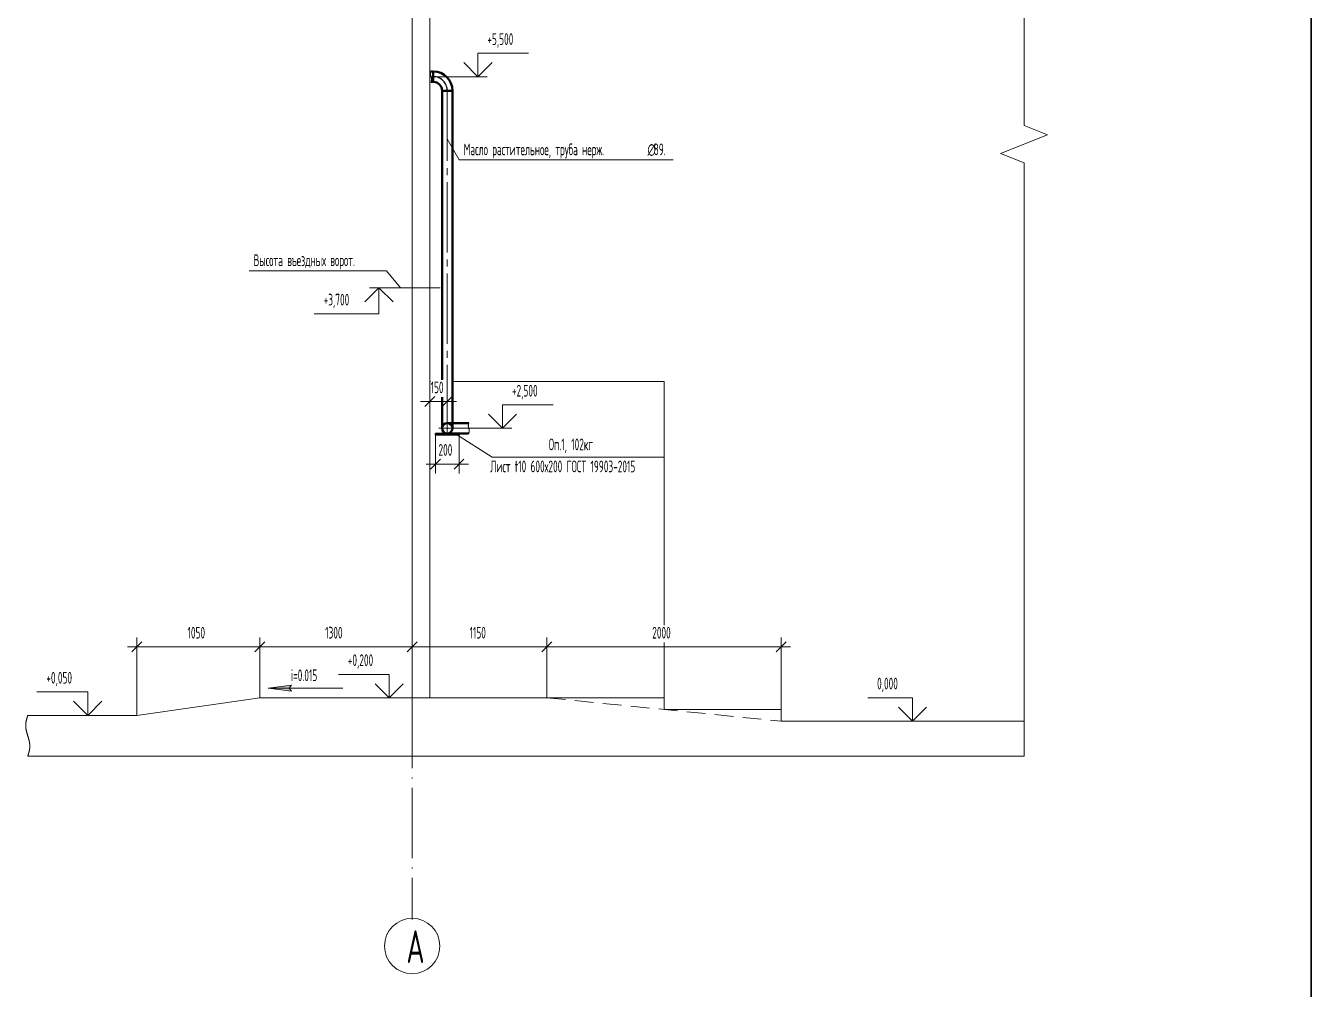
# Model space of a CAD drawing. Header units: millimetres. Extents: x -2281 to 5887, y 0 to 4166.
# Drawn here: x 3925.6 to 4200, y 125.9 to 331.6 of the extents above; entities that cross this region are included whole.
import ezdxf

# ---------------------------------------------------------------- set-up
doc = ezdxf.new("R2010")
doc.units = ezdxf.units.MM
for name, pattern in [('K5LT32783', [0]), ('K5LT32829', [50.8, 31.75, -6.35, 6.35, -6.35]), ('K5LT32848', [19.2, 15, -2, 0.2, -2]), ('K5LT_AXLED', [19.5, 15, -1.5, 1.5, -1.5]), ('K5LT_BASIC', [0]), ('K5LT_DASHED', [6, 4, -2]), ('K5LT_THIN', [0]), ('K5LT_THIN_INCLUDED_TO_HATCHING', [0])]:
    doc.linetypes.add(name, pattern=pattern)
doc.layers.add('Системный слой', color=7, linetype='Continuous')
doc.styles.add('KDIMTEXTSTYLE', font='GOST_AU.SHX', dxfattribs={"width": 0.96, "oblique": 15, "height": 5})
doc.styles.add('KTEXTSTYLE', font='GOST_AU.SHX', dxfattribs={"width": 0.96, "height": 5})
doc.dimstyles.new('KDIMSTYLE (0.03)', dxfattribs={"dimtxt": 5, "dimasz": 1, "dimexe": 2, "dimexo": 0, "dimgap": 1, "dimtad": 1, "dimlfac": 40, "dimtxsty": 'KDIMTEXTSTYLE', "dimsah": 1, "dimcen": 0, "dimdle": 1, "dimadec": 0, "dimazin": 0, "dimtfac": 0.667, "dimtmove": 0, "dimatfit": 3, "dimfxl": 1, "dimtvp": 1, "dimtolj": 1, "dimtzin": 0, "dimarcsym": 0})

# ---------------------------------------------------------------- blocks, each defined once
blk = doc.blocks.new('U1')
at = {"layer": 'Системный слой', "color": 7, "linetype": 'K5LT_THIN_INCLUDED_TO_HATCHING', "lineweight": 13}
for p, q in [((3925.89, 183.85), (3925.88, 183.8)), ((3925.91, 183.9), (3925.89, 183.85)), ((3925.92, 183.95), (3925.91, 183.9)), ((3925.94, 184), (3925.92, 183.95)), ((3925.95, 184.05), (3925.94, 184)), ((3925.97, 184.1), (3925.95, 184.05)), ((3925.98, 184.15), (3925.97, 184.1)), ((3926, 184.2), (3925.98, 184.15)), ((3926.01, 184.25), (3926, 184.2)), ((3926.03, 184.3), (3926.01, 184.25)), ((3926.04, 184.35), (3926.03, 184.3)), ((3926.06, 184.4), (3926.04, 184.35)), ((3925.63, 182.35), (3925.62, 182.3)), ((3925.62, 182.3), (3925.62, 182.25)), ((3925.62, 182.25), (3925.62, 182.2)), ((3925.62, 182.2), (3925.62, 182.15)), ((3925.62, 182.15), (3925.63, 182.1)), ((3925.64, 182.55), (3925.63, 182.5)), ((3925.63, 182.5), (3925.63, 182.45)), ((3925.63, 182.45), (3925.63, 182.4)), ((3925.63, 182.4), (3925.63, 182.35)), ((3925.63, 182.1), (3925.63, 182.05)), ((3925.63, 182.05), (3925.63, 182)), ((3925.63, 182), (3925.63, 181.95)), ((3925.63, 181.95), (3925.64, 181.9)), ((3925.65, 182.7), (3925.64, 182.65)), ((3925.64, 182.65), (3925.64, 182.6)), ((3925.64, 182.6), (3925.64, 182.55)), ((3925.64, 181.9), (3925.64, 181.85)), ((3925.64, 181.85), (3925.64, 181.8)), ((3925.64, 181.8), (3925.65, 181.75)), ((3925.66, 182.75), (3925.65, 182.7)), ((3925.65, 181.75), (3925.65, 181.7)), ((3925.65, 181.7), (3925.66, 181.65)), ((3925.67, 182.85), (3925.66, 182.8)), ((3925.66, 182.8), (3925.66, 182.75)), ((3925.66, 181.65), (3925.67, 181.6)), ((3925.68, 182.9), (3925.67, 182.85)), ((3925.67, 181.6), (3925.67, 181.55)), ((3925.67, 181.55), (3925.68, 181.5)), ((3925.69, 183), (3925.68, 182.95)), ((3925.68, 182.95), (3925.68, 182.9)), ((3925.68, 181.5), (3925.69, 181.45)), ((3925.7, 183.05), (3925.69, 183)), ((3925.69, 181.45), (3925.7, 181.4)), ((3925.71, 183.1), (3925.7, 183.05)), ((3925.7, 181.4), (3925.71, 181.35)), ((3925.72, 183.15), (3925.71, 183.1)), ((3925.71, 181.35), (3925.72, 181.3)), ((3925.73, 183.2), (3925.72, 183.15)), ((3925.72, 181.3), (3925.73, 181.25)), ((3925.74, 183.25), (3925.73, 183.2)), ((3925.73, 181.25), (3925.74, 181.2)), ((3925.75, 183.3), (3925.74, 183.25)), ((3925.74, 181.2), (3925.75, 181.15)), ((3925.76, 183.35), (3925.75, 183.3)), ((3925.75, 181.15), (3925.76, 181.1)), ((3925.77, 183.4), (3925.76, 183.35)), ((3925.76, 181.1), (3925.77, 181.05)), ((3925.78, 183.45), (3925.77, 183.4)), ((3925.8, 183.5), (3925.78, 183.45)), ((3925.81, 183.55), (3925.8, 183.5)), ((3925.82, 183.6), (3925.81, 183.55)), ((3925.84, 183.65), (3925.82, 183.6)), ((3925.85, 183.7), (3925.84, 183.65)), ((3925.86, 183.75), (3925.85, 183.7)), ((3925.88, 183.8), (3925.86, 183.75)), ((3925.77, 181.05), (3925.78, 181)), ((3925.78, 181), (3925.79, 180.95)), ((3925.79, 180.95), (3925.81, 180.9)), ((3925.81, 180.9), (3925.82, 180.85)), ((3925.82, 180.85), (3925.83, 180.8)), ((3925.83, 180.8), (3925.85, 180.75)), ((3925.85, 180.75), (3925.86, 180.7)), ((3925.86, 180.7), (3925.87, 180.65)), ((3925.87, 180.65), (3925.89, 180.6)), ((3925.89, 180.6), (3925.9, 180.55)), ((3925.9, 180.55), (3925.92, 180.5)), ((3925.92, 180.5), (3925.93, 180.45)), ((3925.93, 180.45), (3925.95, 180.4)), ((3925.95, 180.4), (3925.96, 180.35)), ((3925.96, 180.35), (3925.98, 180.3)), ((3925.98, 180.3), (3925.99, 180.25)), ((3925.99, 180.25), (3926.01, 180.2)), ((3926.01, 180.2), (3926.02, 180.15)), ((3926.02, 180.15), (3926.04, 180.1)), ((3926.04, 180.1), (3926.06, 180.05)), ((3926.06, 180.05), (3926.07, 180)), ((3926.07, 180), (3926.09, 179.95)), ((3926.09, 179.95), (3926.1, 179.9)), ((3926.1, 179.9), (3926.12, 179.85)), ((3926.12, 179.85), (3926.13, 179.8)), ((3926.13, 179.8), (3926.15, 179.75)), ((3926.15, 179.75), (3926.16, 179.7)), ((3926.16, 179.7), (3926.18, 179.65)), ((3926.18, 179.65), (3926.19, 179.6)), ((3926.19, 179.6), (3926.21, 179.55)), ((3926.21, 179.55), (3926.22, 179.5)), ((3926.22, 179.5), (3926.24, 179.45)), ((3926.24, 179.45), (3926.25, 179.4)), ((3926.25, 179.4), (3926.27, 179.35)), ((3926.27, 179.35), (3926.28, 179.3)), ((3926.28, 179.3), (3926.29, 179.25)), ((3926.29, 179.25), (3926.31, 179.2)), ((3926.31, 179.2), (3926.32, 179.15)), ((3926.32, 179.15), (3926.33, 179.1)), ((3926.33, 179.1), (3926.34, 179.05)), ((3926.34, 179.05), (3926.36, 179)), ((3926.36, 179), (3926.37, 178.95)), ((3926.37, 178.95), (3926.38, 178.9)), ((3926.38, 178.9), (3926.39, 178.85)), ((3926.39, 178.85), (3926.4, 178.8)), ((3926.4, 178.8), (3926.41, 178.75)), ((3926.41, 178.75), (3926.42, 178.7)), ((3926.42, 178.7), (3926.43, 178.65)), ((3926.43, 178.65), (3926.43, 178.6)), ((3926.43, 178.6), (3926.44, 178.55)), ((3926.44, 178.55), (3926.45, 178.5)), ((3926.45, 178.5), (3926.46, 178.45)), ((3926.46, 178.45), (3926.46, 178.4)), ((3926.46, 178.4), (3926.47, 178.35)), ((3926.47, 178.35), (3926.47, 178.3)), ((3926.07, 175.7), (3926.06, 175.67)), ((3926.09, 175.75), (3926.07, 175.7)), ((3926.1, 175.8), (3926.09, 175.75)), ((3926.12, 175.85), (3926.1, 175.8)), ((3926.13, 175.9), (3926.12, 175.85)), ((3926.15, 175.95), (3926.13, 175.9)), ((3926.16, 176), (3926.15, 175.95)), ((3926.18, 176.05), (3926.16, 176)), ((3926.19, 176.1), (3926.18, 176.05)), ((3926.21, 176.15), (3926.19, 176.1)), ((3926.22, 176.2), (3926.21, 176.15)), ((3926.24, 176.25), (3926.22, 176.2)), ((3926.25, 176.3), (3926.24, 176.25)), ((3926.27, 176.35), (3926.25, 176.3)), ((3926.28, 176.4), (3926.27, 176.35)), ((3926.29, 176.45), (3926.28, 176.4)), ((3926.31, 176.5), (3926.29, 176.45)), ((3926.32, 176.55), (3926.31, 176.5)), ((3926.33, 176.6), (3926.32, 176.55)), ((3926.34, 176.65), (3926.33, 176.6)), ((3926.36, 176.7), (3926.34, 176.65)), ((3926.37, 176.75), (3926.36, 176.7)), ((3926.38, 176.8), (3926.37, 176.75)), ((3926.39, 176.85), (3926.38, 176.8)), ((3926.4, 176.9), (3926.39, 176.85)), ((3926.41, 176.95), (3926.4, 176.9)), ((3926.42, 177), (3926.41, 176.95)), ((3926.43, 177.05), (3926.42, 177)), ((3926.44, 177.15), (3926.43, 177.1)), ((3926.43, 177.1), (3926.43, 177.05)), ((3926.45, 177.2), (3926.44, 177.15)), ((3926.46, 177.25), (3926.45, 177.2)), ((3926.47, 177.35), (3926.46, 177.3)), ((3926.46, 177.3), (3926.46, 177.25)), ((3926.47, 178.3), (3926.48, 178.25)), ((3926.48, 177.45), (3926.47, 177.4)), ((3926.47, 177.4), (3926.47, 177.35)), ((3926.48, 178.25), (3926.48, 178.2)), ((3926.48, 178.2), (3926.49, 178.15)), ((3926.49, 177.55), (3926.48, 177.5)), ((3926.48, 177.5), (3926.48, 177.45)), ((3926.49, 178.15), (3926.49, 178.1)), ((3926.49, 178.1), (3926.49, 178.05)), ((3926.49, 178.05), (3926.49, 178)), ((3926.49, 178), (3926.5, 177.95)), ((3926.5, 177.75), (3926.49, 177.7)), ((3926.49, 177.7), (3926.49, 177.65)), ((3926.49, 177.65), (3926.49, 177.6)), ((3926.49, 177.6), (3926.49, 177.55)), ((3926.5, 177.95), (3926.5, 177.9)), ((3926.5, 177.9), (3926.5, 177.85)), ((3926.5, 177.85), (3926.5, 177.8)), ((3926.5, 177.8), (3926.5, 177.75))]:
    blk.add_line(p, q, dxfattribs=at)
blk = doc.blocks.new('U2')
at = {"layer": 'Системный слой', "color": 7, "linetype": 'K5LT_THIN_INCLUDED_TO_HATCHING', "lineweight": 13}
for p, q in [((4138.7, 436.9), (4138.7, 310.28)), ((4138.7, 310.28), (4143.7, 308.28)), ((4143.7, 308.28), (4133.7, 304.28)), ((4133.7, 304.28), (4138.7, 302.28)), ((4138.7, 302.28), (4138.7, 175.67))]:
    blk.add_line(p, q, dxfattribs=at)
blk = doc.blocks.new('U6')
at = {"layer": 'Системный слой', "color": 7, "linetype": 'K5LT_THIN_INCLUDED_TO_HATCHING', "lineweight": 13}
for p, q in [((4012, 321.45), (4011.99, 321.4)), ((4011.99, 321.4), (4011.99, 321.35)), ((4011.99, 321.35), (4011.99, 321.3)), ((4011.99, 321.3), (4011.99, 321.25)), ((4011.99, 321.25), (4011.99, 321.2)), ((4011.99, 321.2), (4012, 321.15)), ((4012.01, 321.5), (4012, 321.45)), ((4012, 321.15), (4012, 321.1)), ((4012, 321.1), (4012.01, 321.05)), ((4012.02, 321.55), (4012.01, 321.5)), ((4012.01, 321.05), (4012.02, 321)), ((4012.03, 321.6), (4012.02, 321.55)), ((4012.04, 321.65), (4012.03, 321.6)), ((4012.05, 321.7), (4012.04, 321.65)), ((4012.06, 321.75), (4012.05, 321.7)), ((4012.08, 321.8), (4012.06, 321.75)), ((4012.02, 321), (4012.04, 320.95)), ((4012.04, 320.95), (4012.05, 320.9)), ((4012.05, 320.9), (4012.07, 320.85)), ((4012.07, 320.85), (4012.08, 320.8)), ((4012.08, 320.8), (4012.1, 320.75)), ((4012.1, 320.75), (4012.12, 320.7)), ((4012.12, 320.7), (4012.14, 320.65)), ((4012.14, 320.65), (4012.15, 320.6)), ((4012.15, 320.6), (4012.17, 320.55)), ((4012.17, 320.55), (4012.19, 320.51)), ((4012.19, 319.6), (4012.17, 319.56)), ((4012.19, 320.51), (4012.2, 320.46)), ((4012.2, 319.65), (4012.19, 319.6)), ((4012.2, 320.46), (4012.22, 320.41)), ((4012.21, 319.71), (4012.2, 319.65)), ((4012.22, 319.76), (4012.21, 319.71)), ((4012.22, 320.41), (4012.23, 320.36)), ((4012.24, 319.81), (4012.22, 319.76)), ((4012.23, 320.36), (4012.24, 320.31)), ((4012.24, 320.31), (4012.25, 320.26)), ((4012.25, 319.91), (4012.24, 319.86)), ((4012.24, 319.86), (4012.24, 319.81)), ((4012.25, 320.26), (4012.26, 320.21)), ((4012.26, 319.96), (4012.25, 319.91)), ((4012.26, 320.21), (4012.26, 320.16)), ((4012.26, 320.16), (4012.26, 320.11)), ((4012.26, 320.11), (4012.26, 320.06)), ((4012.26, 320.06), (4012.26, 320.01)), ((4012.26, 320.01), (4012.26, 319.96))]:
    blk.add_line(p, q, dxfattribs=at)
blk = doc.blocks.new('U7')
at = {"layer": 'Системный слой', "color": 7, "linetype": 'K5LT_THIN_INCLUDED_TO_HATCHING', "lineweight": 13}
for p, q in [((4020.1, 246.31), (4020.09, 246.26)), ((4020.09, 246.26), (4020.09, 246.22)), ((4020.09, 246.22), (4020.09, 246.17)), ((4020.09, 246.17), (4020.09, 246.11)), ((4020.09, 246.11), (4020.09, 246.06)), ((4020.09, 246.06), (4020.1, 246.01)), ((4020.11, 246.41), (4020.1, 246.36)), ((4020.1, 246.36), (4020.1, 246.31)), ((4020.1, 246.01), (4020.11, 245.96)), ((4020.12, 246.46), (4020.11, 246.41)), ((4020.11, 245.96), (4020.12, 245.91)), ((4020.13, 246.51), (4020.12, 246.46)), ((4020.12, 245.91), (4020.13, 245.86)), ((4020.15, 246.56), (4020.13, 246.51)), ((4020.13, 245.86), (4020.14, 245.81)), ((4020.14, 245.81), (4020.15, 245.76)), ((4020.16, 246.61), (4020.15, 246.56)), ((4020.15, 245.76), (4020.17, 245.71)), ((4020.18, 246.66), (4020.16, 246.61)), ((4020.18, 244.61), (4020.16, 244.56)), ((4020.16, 244.56), (4020.16, 244.54)), ((4020.17, 245.71), (4020.18, 245.66)), ((4020.2, 246.71), (4020.18, 246.66)), ((4020.18, 245.66), (4020.2, 245.61)), ((4020.2, 244.66), (4020.18, 244.61)), ((4020.21, 246.76), (4020.2, 246.71)), ((4020.2, 245.61), (4020.21, 245.56)), ((4020.21, 244.71), (4020.2, 244.66)), ((4020.21, 245.56), (4020.22, 245.51)), ((4020.23, 244.76), (4020.21, 244.71)), ((4020.22, 245.51), (4020.24, 245.46)), ((4020.24, 244.81), (4020.23, 244.76)), ((4020.24, 245.46), (4020.25, 245.41)), ((4020.25, 244.86), (4020.24, 244.81)), ((4020.25, 245.41), (4020.26, 245.36)), ((4020.26, 244.91), (4020.25, 244.86)), ((4020.26, 245.36), (4020.27, 245.31)), ((4020.27, 244.96), (4020.26, 244.91)), ((4020.27, 245.31), (4020.27, 245.26)), ((4020.27, 245.26), (4020.28, 245.21)), ((4020.28, 245.01), (4020.27, 244.96)), ((4020.28, 245.21), (4020.28, 245.16)), ((4020.28, 245.16), (4020.28, 245.11)), ((4020.28, 245.11), (4020.28, 245.06)), ((4020.28, 245.06), (4020.28, 245.01))]:
    blk.add_line(p, q, dxfattribs=at)
blk = doc.blocks.new('U238')
at = {"layer": 'Системный слой', "color": 211, "linetype": 'K5LT32783', "lineweight": 50, "true_color": 0xff7fff}
for p, q in [((4012.6, 319.58), (4012.6, 321.8)), ((4014.49, 317.69), (4016.72, 317.69))]:
    blk.add_line(p, q, dxfattribs=at)
for radius in [4.11, 1.89]:
    blk.add_arc((4012.6, 317.69), radius, 0, 90, dxfattribs=at)
at = {"layer": 'Системный слой', "color": 211, "linetype": 'K5LT32829', "lineweight": 25, "true_color": 0xff7fff}
blk.add_arc((4012.6, 317.69), 3, 0, 90, dxfattribs=at)
blk = doc.blocks.new('U239')
at = {"layer": 'Системный слой', "color": 211, "linetype": 'K5LT32783', "lineweight": 50, "true_color": 0xff7fff}
for p, q in [((4014.49, 317.69), (4014.49, 245.65)), ((4016.72, 317.69), (4016.72, 245.65))]:
    blk.add_line(p, q, dxfattribs=at)
blk.add_circle((4015.6, 245.65), 1.11, dxfattribs=at)
blk = doc.blocks.new('U496')
at = {"layer": 'Системный слой', "color": 7, "linetype": 'K5LT_THIN', "lineweight": 13}
for p, q in [((4114.89, 188.16), (4105.33, 188.16)), ((4114.89, 183.16), (4114.89, 188.16)), ((4111.89, 186.16), (4114.89, 183.16)), ((4114.89, 183.16), (4117.89, 186.16)), ((4127, 183.16), (4112.89, 183.16))]:
    blk.add_line(p, q, dxfattribs=at)
at = {"layer": 'Системный слой', "color": 7, "insert": (4107.33, 192.43), "char_height": 2.5, "attachment_point": 1, "style": 'KTEXTSTYLE'}
blk.add_mtext('\\H3.5;\\W0.965;\\Q15;\\Q0;\\W0.715;\\H2.50;0,000', dxfattribs=at)
blk = doc.blocks.new('T78')
at = {"layer": 'Системный слой', "color": 7, "insert": (-1.94, 7), "char_height": 2.5, "attachment_point": 1, "style": 'KTEXTSTYLE'}
blk.add_mtext('\\H3.5;\\W0.965;\\Q15;\\Q0;\\W0.765;\\H7.00;А', dxfattribs=at)
blk = doc.blocks.new('U498')
at = {"layer": 'Системный слой', "color": 7, "linetype": 'K5LT_THIN', "lineweight": 13}
for p, q in [((4003.18, 193.15), (3992.37, 193.15)), ((4003.18, 188.15), (4003.18, 193.15)), ((4000.18, 191.15), (4003.18, 188.15)), ((4003.18, 188.15), (4006.18, 191.15)), ((4008.11, 188.15), (4001.18, 188.15))]:
    blk.add_line(p, q, dxfattribs=at)
at = {"layer": 'Системный слой', "color": 7, "insert": (3994.37, 197.42), "char_height": 2.5, "attachment_point": 1, "style": 'KTEXTSTYLE'}
blk.add_mtext('\\H3.5;\\W0.965;\\Q15;\\Q0;\\W0.715;\\H2.50;+0,200', dxfattribs=at)
blk = doc.blocks.new('U499')
at = {"layer": 'Системный слой', "color": 7, "linetype": 'K5LT_THIN', "lineweight": 13}
for p, q in [((4022.15, 320.67), (4022.15, 325.67)), ((4022.15, 325.67), (4032.96, 325.67)), ((4019.15, 323.67), (4022.15, 320.67)), ((4022.15, 320.67), (4025.15, 323.67))]:
    blk.add_line(p, q, dxfattribs=at)
at = {"layer": 'Системный слой', "color": 7, "insert": (4024.15, 329.94), "char_height": 2.5, "attachment_point": 1, "style": 'KTEXTSTYLE'}
blk.add_mtext('\\H3.5;\\W0.965;\\Q15;\\Q0;\\W0.715;\\H2.50;+5,500', dxfattribs=at)
blk = doc.blocks.new('U501')
at = {"layer": 'Системный слой', "color": 7, "linetype": 'K5LT_THIN', "lineweight": 13}
for q in [(4015.6, 307.4), (4018.1, 302.99), (4063.83, 302.91)]:
    blk.add_line((4018.1, 302.91), q, dxfattribs=at)
at = {"layer": 'Системный слой', "color": 7, "char_height": 2.5, "attachment_point": 1, "style": 'KTEXTSTYLE'}
for s, insert in [('\\H3.5;\\W0.965;\\Q15;\\Q0;\\W0.715;\\H2.50;Масло растительное, труба нерж. ', (4019.1, 306.41)), ('\\H3.5;\\W0.965;\\Q15;\\Q0;\\W0.715;\\H2.50;∅', (4058.33, 306.41)), ('\\H3.5;\\W0.965;\\Q15;\\Q0;\\W0.715;\\H2.50;89.', (4059.65, 306.41))]:
    blk.add_mtext(s, dxfattribs=dict(at, insert=insert))
blk = doc.blocks.new('U510')
at = {"layer": 'Системный слой', "color": 7, "linetype": 'K5LT_THIN', "lineweight": 13}
for p, q in [((4001.02, 275.65), (3998.02, 272.65)), ((4014.11, 275.65), (3999.02, 275.65)), ((4004.02, 272.65), (4001.02, 275.65)), ((4001.02, 275.65), (4001.02, 270.08)), ((4001.02, 270.08), (3987.21, 270.08))]:
    blk.add_line(p, q, dxfattribs=at)
at = {"layer": 'Системный слой', "color": 7, "insert": (3989.21, 274.35), "char_height": 2.5, "attachment_point": 1, "style": 'KTEXTSTYLE'}
blk.add_mtext('\\H3.5;\\W0.965;\\Q15;\\Q0;\\W0.715;\\H2.50;+3,700', dxfattribs=at)
blk = doc.blocks.new('U511')
at = {"layer": 'Системный слой', "color": 7, "linetype": 'K5LT_THIN', "lineweight": 13}
for q in [(3973.28, 279.26), (4005.59, 275.65)]:
    blk.add_line((4002.6, 279.26), q, dxfattribs=at)
at = {"layer": 'Системный слой', "color": 7, "insert": (3974.28, 282.76), "char_height": 2.5, "attachment_point": 1, "style": 'KTEXTSTYLE'}
blk.add_mtext('\\H3.5;\\W0.965;\\Q15;\\Q0;\\W0.715;\\H2.50;Высота въездных ворот.', dxfattribs=at)
blk = doc.blocks.new('U611')
at = {"layer": 'Системный слой', "color": 7, "linetype": 'K5LT_THIN', "lineweight": 13}
for p, q in [((3938.85, 189.4), (3928.03, 189.4)), ((3938.85, 184.4), (3938.85, 189.4)), ((3935.85, 187.4), (3938.85, 184.4)), ((3938.85, 184.4), (3941.85, 187.4)), ((3947.77, 184.4), (3936.85, 184.4))]:
    blk.add_line(p, q, dxfattribs=at)
at = {"layer": 'Системный слой', "color": 7, "insert": (3930.03, 193.67), "char_height": 2.5, "attachment_point": 1, "style": 'KTEXTSTYLE'}
blk.add_mtext('\\H3.5;\\W0.965;\\Q15;\\Q0;\\W0.715;\\H2.50;+0,050', dxfattribs=at)
blk = doc.blocks.new('D137')
at = {"layer": 'Системный слой', "color": 7, "linetype": 'K5LT_THIN', "lineweight": 13, "transparency": 16777216}
for p, q in [((3975.6, 188.15), (3975.6, 201.01)), ((4008.11, 188.15), (4008.11, 201.01)), ((3975.6, 199.01), (3973.6, 199.01)), ((3976.66, 200.07), (3974.54, 197.95)), ((4007.05, 197.95), (4009.17, 200.07)), ((4008.11, 199.01), (4010.11, 199.01))]:
    blk.add_line(p, q, dxfattribs=at)
at = {"transparency": 16777216}
blk.add_wipeout([(3989.54, 200.01), (3989.54, 203.58), (3993.99, 203.58), (3993.99, 200.01)], dxfattribs=at).dxf.layer = 'Системный слой'
at = {"layer": 'Системный слой', "color": 7, "linetype": 'K5LT_THIN', "lineweight": 13, "transparency": 16777216}
blk.add_line((3975.6, 199.01), (4008.11, 199.01), dxfattribs=at)
at = {"layer": 'Системный слой', "color": 7, "transparency": 16777216, "insert": (3989.54, 203.28), "char_height": 2.5, "attachment_point": 1, "style": 'KTEXTSTYLE'}
blk.add_mtext('\\H3.5;\\W0.965;\\Q15;\\Q0;\\W0.715;\\H2.50;1300', dxfattribs=at)
blk = doc.blocks.new('KDIMARROW_03')
at = {"layer": 'Системный слой', "color": 0, "linetype": 'K5LT_THIN', "lineweight": 13}
for p, q in [((-1.06, -1.06), (1.06, 1.06)), ((0, 0), (-1, 0)), ((0, 0), (2, 0))]:
    blk.add_line(p, q, dxfattribs=at)
blk = doc.blocks.new('D138')
at = {"layer": 'Системный слой', "color": 7, "linetype": 'K5LT_THIN', "lineweight": 13, "transparency": 16777216}
for p, q in [((4008.11, 188.15), (4008.11, 201.01)), ((4036.85, 188.15), (4036.85, 201.01)), ((4008.11, 199.01), (4006.11, 199.01)), ((4009.17, 200.07), (4007.05, 197.95)), ((4035.79, 197.95), (4037.91, 200.07)), ((4036.85, 199.01), (4038.85, 199.01))]:
    blk.add_line(p, q, dxfattribs=at)
at = {"transparency": 16777216}
blk.add_wipeout([(4020.36, 200.01), (4020.36, 203.58), (4024.43, 203.58), (4024.43, 200.01)], dxfattribs=at).dxf.layer = 'Системный слой'
at = {"layer": 'Системный слой', "color": 7, "linetype": 'K5LT_THIN', "lineweight": 13, "transparency": 16777216}
blk.add_line((4008.11, 199.01), (4036.85, 199.01), dxfattribs=at)
at = {"layer": 'Системный слой', "color": 7, "transparency": 16777216, "insert": (4020.36, 203.28), "char_height": 2.5, "attachment_point": 1, "style": 'KTEXTSTYLE'}
blk.add_mtext('\\H3.5;\\W0.965;\\Q15;\\Q0;\\W0.715;\\H2.50;1150', dxfattribs=at)
blk = doc.blocks.new('D139')
at = {"layer": 'Системный слой', "color": 7, "linetype": 'K5LT_THIN', "lineweight": 13, "transparency": 16777216}
for p, q in [((4036.85, 188.15), (4036.85, 201.01)), ((4086.85, 183.31), (4086.85, 201.01)), ((4036.85, 199.01), (4034.85, 199.01)), ((4037.91, 200.07), (4035.79, 197.95)), ((4085.79, 197.95), (4087.91, 200.07)), ((4086.85, 199.01), (4088.85, 199.01))]:
    blk.add_line(p, q, dxfattribs=at)
at = {"transparency": 16777216}
blk.add_wipeout([(4059.34, 200.01), (4059.34, 203.58), (4064.17, 203.58), (4064.17, 200.01)], dxfattribs=at).dxf.layer = 'Системный слой'
at = {"layer": 'Системный слой', "color": 7, "linetype": 'K5LT_THIN', "lineweight": 13, "transparency": 16777216}
blk.add_line((4086.85, 199.01), (4036.85, 199.01), dxfattribs=at)
at = {"layer": 'Системный слой', "color": 7, "transparency": 16777216, "insert": (4059.34, 203.28), "char_height": 2.5, "attachment_point": 1, "style": 'KTEXTSTYLE'}
blk.add_mtext('\\H3.5;\\W0.965;\\Q15;\\Q0;\\W0.715;\\H2.50;2000', dxfattribs=at)
blk = doc.blocks.new('D140')
at = {"layer": 'Системный слой', "color": 7, "linetype": 'K5LT_THIN', "lineweight": 13, "transparency": 16777216}
for p, q in [((3949.35, 184.4), (3949.35, 201.01)), ((3975.6, 188.15), (3975.6, 201.01)), ((3949.35, 199.01), (3947.35, 199.01)), ((3950.41, 200.07), (3948.29, 197.95)), ((3974.54, 197.95), (3976.66, 200.07)), ((3975.6, 199.01), (3977.6, 199.01))]:
    blk.add_line(p, q, dxfattribs=at)
at = {"transparency": 16777216}
blk.add_wipeout([(3960.16, 200.01), (3960.16, 203.58), (3964.61, 203.58), (3964.61, 200.01)], dxfattribs=at).dxf.layer = 'Системный слой'
at = {"layer": 'Системный слой', "color": 7, "linetype": 'K5LT_THIN', "lineweight": 13, "transparency": 16777216}
blk.add_line((3949.35, 199.01), (3975.6, 199.01), dxfattribs=at)
at = {"layer": 'Системный слой', "color": 7, "transparency": 16777216, "insert": (3960.16, 203.28), "char_height": 2.5, "attachment_point": 1, "style": 'KTEXTSTYLE'}
blk.add_mtext('\\H3.5;\\W0.965;\\Q15;\\Q0;\\W0.715;\\H2.50;1050', dxfattribs=at)
blk = doc.blocks.new('U612')
at = {"layer": 'Системный слой'}
blk.add_hatch(color=7, dxfattribs=at).paths.add_polyline_path([(3981.87, 190.21), (3982.37, 190.87), (3977.37, 190.21), (3982.37, 189.55)])
at = {"layer": 'Системный слой', "color": 7, "linetype": 'K5LT_THIN', "lineweight": 13}
for p, q in [((3977.37, 190.21), (3982.37, 190.87)), ((3982.37, 189.55), (3977.37, 190.21)), ((3993.33, 190.21), (3977.37, 190.21)), ((3982.37, 190.87), (3981.87, 190.21)), ((3981.87, 190.21), (3982.37, 189.55))]:
    blk.add_line(p, q, dxfattribs=at)
blk = doc.blocks.new('D147')
at = {"transparency": 16777216}
blk.add_wipeout([(4013.72, 239.03), (4013.72, 242.59), (4017.34, 242.59), (4017.34, 239.03)], dxfattribs=at).dxf.layer = 'Системный слой'
at = {"layer": 'Системный слой', "color": 7, "linetype": 'K5LT_THIN', "lineweight": 13, "transparency": 16777216}
for p, q in [((4013.1, 244.54), (4013.1, 236.03)), ((4018.1, 244.54), (4018.1, 236.03)), ((4014.16, 239.09), (4012.04, 236.96)), ((4017.04, 236.96), (4019.16, 239.09)), ((4013.1, 238.03), (4011.1, 238.03)), ((4013.1, 238.03), (4018.1, 238.03)), ((4018.1, 238.03), (4020.1, 238.03))]:
    blk.add_line(p, q, dxfattribs=at)
at = {"layer": 'Системный слой', "color": 7, "transparency": 16777216, "insert": (4013.72, 242.29), "char_height": 2.5, "attachment_point": 1, "style": 'KTEXTSTYLE'}
blk.add_mtext('\\H3.5;\\W0.965;\\Q15;\\Q0;\\W0.715;\\H2.50;200', dxfattribs=at)
blk = doc.blocks.new('D148')
at = {"transparency": 16777216}
blk.add_wipeout([(4012.04, 252.36), (4012.04, 255.93), (4015.28, 255.93), (4015.28, 252.36)], dxfattribs=at).dxf.layer = 'Системный слой'
at = {"layer": 'Системный слой', "color": 7, "linetype": 'K5LT_THIN', "lineweight": 13, "transparency": 16777216}
for p, q in [((4011.85, 249.08), (4011.85, 253.36)), ((4015.6, 248.9), (4015.6, 253.36)), ((4011.85, 251.36), (4009.85, 251.36)), ((4012.91, 252.42), (4010.79, 250.3)), ((4011.85, 251.36), (4015.6, 251.36)), ((4014.54, 250.3), (4016.66, 252.42)), ((4015.6, 251.36), (4017.6, 251.36))]:
    blk.add_line(p, q, dxfattribs=at)
at = {"layer": 'Системный слой', "color": 7, "transparency": 16777216, "insert": (4012.04, 255.63), "char_height": 2.5, "attachment_point": 1, "style": 'KTEXTSTYLE'}
blk.add_mtext('\\H3.5;\\W0.965;\\Q15;\\Q0;\\W0.715;\\H2.50;150', dxfattribs=at)
blk = doc.blocks.new('U617')
at = {"layer": 'Системный слой', "color": 7, "linetype": 'K5LT_THIN', "lineweight": 13}
for p, q in [((4027.4, 245.65), (4027.4, 250.65)), ((4027.4, 250.65), (4038.21, 250.65)), ((4024.4, 248.65), (4027.4, 245.65)), ((4027.4, 245.65), (4030.4, 248.65)), ((4020.18, 245.65), (4029.4, 245.65))]:
    blk.add_line(p, q, dxfattribs=at)
at = {"layer": 'Системный слой', "color": 7, "insert": (4029.4, 254.92), "char_height": 2.5, "attachment_point": 1, "style": 'KTEXTSTYLE'}
blk.add_mtext('\\H3.5;\\W0.965;\\Q15;\\Q0;\\W0.715;\\H2.50;+2,500', dxfattribs=at)

msp = doc.modelspace()

# ---------------------------------------------------------------- linework, layer by layer
at = {"color": 5, "linetype": 'K5LT_BASIC', "lineweight": 35, "true_color": 0x0000ff}
msp.add_line((4200, 589), (4200, 5), dxfattribs=at)
at = {"layer": 'Системный слой', "color": 7, "linetype": 'K5LT_THIN', "lineweight": 13}
for p, q in [((4008.1032, 319.55544), (4008.1032, 436.89717)), ((4011.85319, 319.19632), (4011.8532, 433.14717)), ((4008.1032, 183.16778), (4008.1032, 319.55544)), ((4011.8532, 188.14953), (4011.8532, 319.55544)), ((4011.8532, 255.64953), (4014.4907, 255.64953)), ((4016.7157, 255.64953), (4061.8532, 255.64953)), ((4061.8532, 255.64953), (4061.8532, 188.14953)), ((4017.58095, 244.36073), (4025.18786, 239.52105)), ((4061.81286, 239.52105), (4025.18786, 239.52105)), ((3949.3532, 184.39953), (3975.6032, 188.14953)), ((4036.8532, 188.14953), (3975.6032, 188.14953)), ((4008.10757, 188.14953), (4011.8532, 188.14953)), ((4061.8532, 188.14953), (4036.8532, 188.14953)), ((4061.8532, 188.14953), (4061.8532, 185.63812)), ((4086.8532, 183.14953), (4086.8532, 188.14953)), ((3949.3532, 184.39953), (3926.06042, 184.39953)), ((4086.8532, 185.64953), (4061.8532, 185.63812)), ((4138.69541, 183.14953), (4086.8532, 183.14953)), ((4138.69517, 175.66657), (3926.06042, 175.66657))]:
    msp.add_line(p, q, dxfattribs=at)
at = {"layer": 'Системный слой', "color": 211, "linetype": 'K5LT32783', "lineweight": 50, "true_color": 0xff7fff}
for p, q in [((4012.6032, 321.80173), (4012.0782, 321.80173)), ((4012.6032, 319.55544), (4012.0782, 319.55544)), ((4015.6032, 246.76203), (4020.21269, 246.76203)), ((4015.6032, 244.53703), (4020.15619, 244.53703))]:
    msp.add_line(p, q, dxfattribs=at)
at = {"layer": 'Системный слой', "color": 30, "linetype": 'K5LT_AXLED', "lineweight": 13, "true_color": 0xff8000}
for p, q in [((4012.12619, 320.67859), (4024.14589, 320.67859)), ((4015.6032, 317.68923), (4015.6032, 243.49842)), ((4013.76966, 245.64953), (4021.71556, 245.64953))]:
    msp.add_line(p, q, dxfattribs=at)
at = {"layer": 'Системный слой', "color": 5, "linetype": 'K5LT_BASIC', "lineweight": 35, "true_color": 0x0000ff}
for p, q in [((4013.1032, 244.53703), (4018.1032, 244.53703)), ((4013.1032, 244.53703), (4013.1032, 244.28703)), ((4018.1032, 244.28703), (4013.1032, 244.28703)), ((4018.1032, 244.53703), (4018.1032, 244.28703))]:
    msp.add_line(p, q, dxfattribs=at)
at = {"layer": 'Системный слой', "color": 1, "linetype": 'K5LT32848', "lineweight": 18, "true_color": 0xff0000}
msp.add_line((4008.10757, 188.14953), (4008.0782, 140.83942), dxfattribs=at)
at = {"layer": 'Системный слой', "color": 7, "linetype": 'K5LT_DASHED', "lineweight": 13}
msp.add_line((4036.8532, 188.14953), (4086.8532, 183.14953), dxfattribs=at)
at = {"layer": 'Системный слой', "color": 7, "linetype": 'K5LT_THIN', "lineweight": 13}
msp.add_circle((4008.1032, 135.17766), 5.91427, dxfattribs=at)

# ---------------------------------------------------------------- block references
at = {"layer": 'Системный слой'}
for name in ['U2', 'U499', 'U6', 'U238', 'U239', 'U501', 'U511', 'U510', 'U7', 'U498', 'U611', 'U496', 'U1']:
    msp.add_blockref(name, (0, 0), dxfattribs=at)
at = {"layer": 'Системный слой', "xscale": -1, "rotation": 1.463055153473218e-12}
msp.add_blockref('T78', (4008.81972, 131.5497), dxfattribs=at)

# ---------------------------------------------------------------- texts
at = {"layer": 'Системный слой', "color": 7, "char_height": 2.5, "attachment_point": 1, "style": 'KTEXTSTYLE'}
for s, insert in [('\\H3.5;\\W0.965;\\Q15;\\Q0;\\W0.715;\\H2.50;Оп.1, 102кг', (4037.25835, 243.46007)), ('\\H3.5;\\W0.965;\\Q15;\\Q0;\\W0.715;\\H2.50;Лист t10 600х200 ГОСТ 19903-2015', (4024.76091, 238.76381))]:
    msp.add_mtext(s, dxfattribs=dict(at, insert=insert))

# ---------------------------------------------------------------- next in the draw order: dimensions: what is measured, and where the dimension line sits
at = {"layer": 'Системный слой', "color": 7}
for base, p1, p2, picture, middle in [((4011.8532, 251.36161), (4015.6032, 248.89735), (4011.8532, 249.08479), 'D148', (4013.7282, 251.36161)), ((4013.1032, 238.0254), (4018.1032, 244.53703), (4013.1032, 244.53703), 'D147', (4015.6032, 238.0254)), ((3975.6032, 199.01183), (4008.10757, 188.14953), (3975.6032, 188.14953), 'D137', (3991.85538, 199.01183))]:
    dim = msp.add_linear_dim(base=base, p1=p1, p2=p2, dimstyle='KDIMSTYLE (0.03)', override={"dimexo": 0, "dimpost": '\\H2.5;\\W0.715;\\Q0;<>', "dimblk1": 'KDIMARROW_03', "dimblk2": 'KDIMARROW_03', "dimse1": 0, "dimse2": 0, "dimclrt": 7, "dimtolj": 1}, dxfattribs=at)
    dim.commit()
    dim.dimension.update_dxf_attribs({"geometry": picture, "text_midpoint": middle, "dimtype": 160})

# ---------------------------------------------------------------- next in the draw order: block references
at = {"layer": 'Системный слой'}
msp.add_blockref('U617', (0, 0), dxfattribs=at)

# ---------------------------------------------------------------- next in the draw order: texts
at = {"layer": 'Системный слой', "color": 7, "insert": (3982.24172, 194.20687), "char_height": 2.5, "attachment_point": 1, "style": 'KTEXTSTYLE'}
msp.add_mtext('\\H3.5;\\W0.965;\\Q15;\\Q0;\\W0.715;\\H2.50;i=0.015', dxfattribs=at)

# ---------------------------------------------------------------- next in the draw order: dimensions: what is measured, and where the dimension line sits
at = {"layer": 'Системный слой', "color": 7}
for base, p1, p2, picture, middle in [((3949.3532, 199.01183), (3975.6032, 188.14953), (3949.3532, 184.39953), 'D140', (3962.4782, 199.01183)), ((4008.10757, 199.01183), (4036.8532, 188.14953), (4008.10757, 188.14953), 'D138', (4022.48038, 199.01183))]:
    dim = msp.add_linear_dim(base=base, p1=p1, p2=p2, dimstyle='KDIMSTYLE (0.03)', override={"dimexo": 0, "dimpost": '\\H2.5;\\W0.715;\\Q0;<>', "dimblk1": 'KDIMARROW_03', "dimblk2": 'KDIMARROW_03', "dimse1": 0, "dimse2": 0, "dimclrt": 7, "dimtolj": 1}, dxfattribs=at)
    dim.commit()
    dim.dimension.update_dxf_attribs({"geometry": picture, "text_midpoint": middle, "dimtype": 160})

# ---------------------------------------------------------------- next in the draw order: block references
at = {"layer": 'Системный слой'}
msp.add_blockref('U612', (0, 0), dxfattribs=at)

# ---------------------------------------------------------------- next in the draw order: dimensions: what is measured, and where the dimension line sits
at = {"layer": 'Системный слой', "color": 7}
dim = msp.add_linear_dim(base=(4086.8532, 199.01183), p1=(4036.8532, 188.14953), p2=(4086.8532, 183.31395), dimstyle='KDIMSTYLE (0.03)', override={"dimexo": 0, "dimpost": '\\H2.5;\\W0.715;\\Q0;<>', "dimblk1": 'KDIMARROW_03', "dimblk2": 'KDIMARROW_03', "dimse1": 0, "dimse2": 0, "dimclrt": 7, "dimtolj": 1}, dxfattribs=at)
dim.commit()
dim.dimension.update_dxf_attribs({"geometry": 'D139', "text_midpoint": (4061.8532, 199.01183), "dimtype": 160})

doc.saveas('drawing.dxf')
